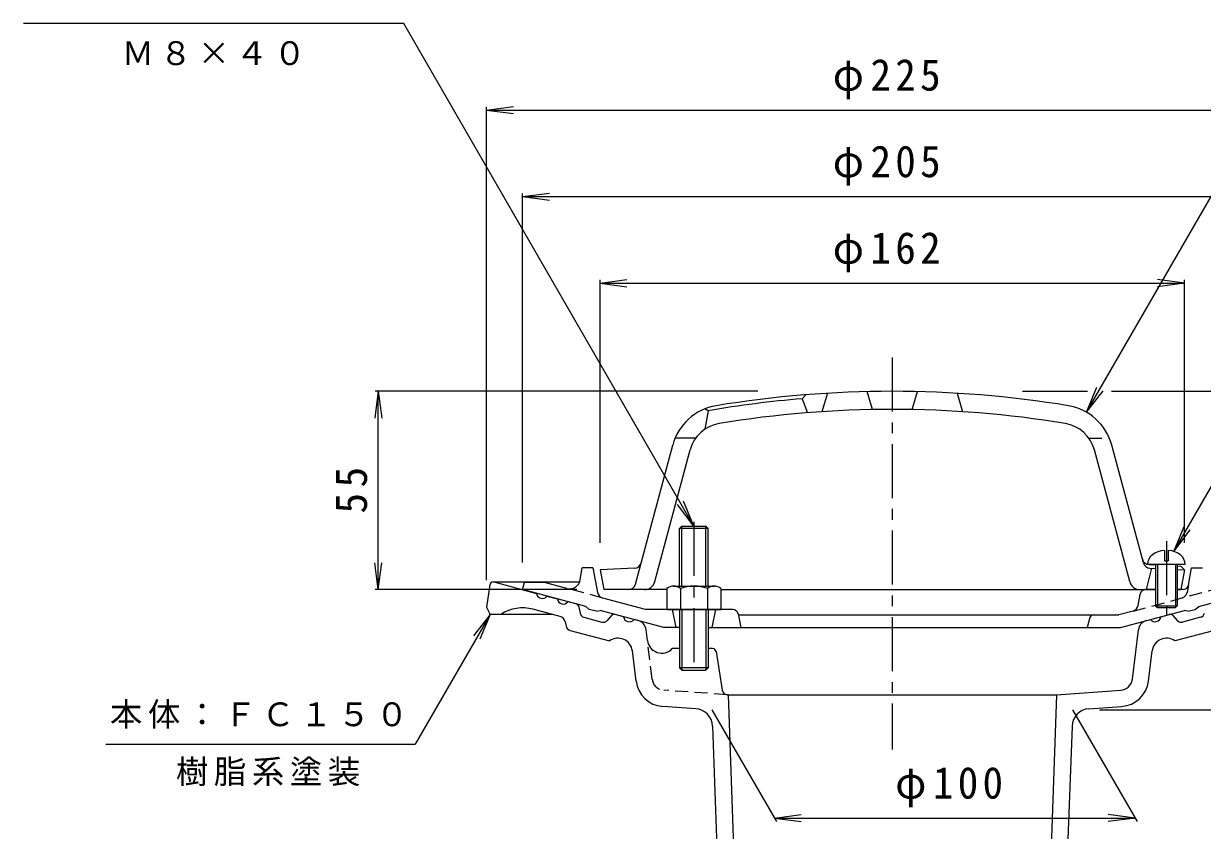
# Model space of a CAD drawing. Units: millimetres, scale not verified. Extents: x -279 to 221, y -346 to 360.
# Drawn here: x -279 to 47.8, y -55.5 to 168.3 of the extents above; entities that cross this region are included whole.
import ezdxf

# ---------------------------------------------------------------- set-up
doc = ezdxf.new("R2010")
doc.units = ezdxf.units.MM
doc.header["$LTSCALE"] = 3
doc.linetypes.add('CHAIN1', pattern=[8, 5, -1, 1, -1])
doc.linetypes.add('DASHED1', pattern=[1.8, 1.2, -0.6])
for name, color, linetype, lineweight in [('0-0_通り芯', 3, 'Continuous', 9), ('0-1_躯体', 2, 'Continuous', 9), ('0-2_仕上', 6, 'Continuous', 9), ('0-4_その他', 7, 'Continuous', 9), ('0-5_寸法', 7, 'Continuous', 9)]:
    doc.layers.add(name, color=color, linetype=linetype, lineweight=lineweight)
doc.styles.add('ＭＳ ゴシック', font='')
doc.styles.get('ＭＳ ゴシック').set_extended_font_data('MS Gothic')

msp = doc.modelspace()

# ---------------------------------------------------------------- linework, layer by layer
at = {"layer": '0-0_通り芯', "linetype": 'CHAIN1'}
msp.add_line((-38.177, 75.683), (-38.177, -33.075), dxfattribs=at)
at = {"layer": '0-0_通り芯'}
for p, q in [((-148.809, 13.447), (-124.841, 13.447)), ((-148.676, 13.447), (-136.821, 10.271)), ((-149.799, 12.589), (-150.676, 6.447)), ((-133.923, 9.494), (-131.025, 8.718)), ((-125.827, 7.325), (-128.127, 7.941)), ((-125.106, 6.559), (-124.743, 4.787)), ((-150.676, 6.447), (-149.676, 4.447)), ((-132.475, 4.447), (-149.676, 4.447)), ((-130.275, 3.858), (-137.797, 5.874)), ((-123.662, 3.639), (-118.691, 2.307)), ((-115.98, 4.114), (-117.181, 2.761)), ((-112.673, 3.8), (-114.973, 4.417)), ((36.32, 3.8), (38.621, 4.417)), ((39.627, 4.114), (40.828, 2.761)), ((47.309, 3.639), (42.338, 2.307)), ((-128.833, 2.327), (-128.594, 1.16)), ((-127.513, 0.012), (-116.546, -2.927)), ((-108.631, 2.717), (-109.775, 3.024)), ((-106.063, -2.803), (-106.43, 0.185)), ((28.391, -13.544), (30.077, 0.185)), ((32.278, 2.717), (33.422, 3.024)), ((51.16, 0.012), (40.193, -2.927)), ((-109.211, -14.092), (-110.243, -5.689)), ((-97.176, -5.053), (-99.176, -5.053)), ((-88.031, -5.053), (-89.176, -5.053)), ((-87.043, -5.897), (-85.362, -16.572)), ((32.858, -14.092), (33.89, -5.689)), ((-83.676, -17.856), (-83.985, -17.835)), ((-83.676, -17.856), (-78.286, -172.257)), ((-83.676, -17.856), (7.324, -17.856)), ((7.324, -17.856), (1.934, -172.257)), ((7.324, -17.856), (25.162, -16.609)), ((-92.663, -21.739), (-101.828, -21.098)), ((16.31, -21.739), (25.476, -21.098)), ((-88.015, -26.548), (-82.786, -172.257)), ((11.662, -26.548), (6.434, -172.257))]:
    msp.add_line(p, q, dxfattribs=at)
at = {"layer": '0-0_通り芯', "linetype": 'DASHED1'}
for p, q in [((-104.744, -13.544), (-106.063, -2.803)), ((-83.985, -17.835), (-101.515, -16.609))]:
    msp.add_line(p, q, dxfattribs=at)
at = {"layer": '0-0_通り芯'}
for centre, radius, start, end in [((-148.809, 12.447), 1, 90, 171.8707), ((-135.21, 10.486), 1.625, 187.61929, 322.3797), ((-129.415, 8.933), 1.625, 187.62059, 322.37891), ((-126.085, 6.359), 1, 11.56642, 75.00078), ((-140.645, -4.752), 11, 74.99866, 123.25316), ((-130.792, 1.926), 2, 11.56561, 74.99841), ((-123.273, 5.088), 1.5, 191.5649, 254.99991), ((-115.232, 3.451), 1, 75.00023, 138.43498), ((-111.062, 4.016), 1.625, 187.62059, 322.38074), ((34.709, 4.016), 1.625, 217.61926, 352.37941), ((38.879, 3.451), 1, 41.56502, 104.99977), ((46.92, 5.088), 1.5, 285.00009, 348.4351), ((-127.125, 1.461), 1.5, 191.56418, 254.99976), ((-118.303, 3.756), 1.5, 254.99991, 318.43558), ((-109.407, -0.181), 3, 6.99973, 75.00041), ((33.055, -0.181), 3, 104.99959, 173.00027), ((41.95, 3.756), 1.5, 221.56442, 285.00009), ((-114.213, -6.176), 4, 6.99878, 125.67566), ((-102.093, -2.315), 4, 186.99948, 316.81119), ((37.86, -6.176), 4, 54.32434, 173.00122), ((-88.031, -6.053), 1, 8.95035, 90), ((-101.27, -13.118), 8, 186.99913, 266.00005), ((24.918, -13.118), 3.5, 273.99995, 353.00087), ((24.918, -13.118), 8, 273.99995, 353.00087), ((-83.88, -16.339), 1.5, 188.9502, 266.00055), ((-93.012, -26.727), 5, 2.05519, 86.00026), ((16.659, -26.727), 5, 93.99974, 177.94481)]:
    msp.add_arc(centre, radius, start, end, dxfattribs=at)
at = {"layer": '0-0_通り芯', "linetype": 'DASHED1'}
msp.add_arc((-101.27, -13.118), 3.5, 186.99913, 266.00005, dxfattribs=at)
at = {"layer": '0-1_躯体', "color": 4, "linetype": 'CHAIN1'}
msp.add_line((-93.176, 30.147), (-93.176, -11.586), dxfattribs=at)
at = {"layer": '0-1_躯体', "color": 4}
for p, q in [((-97.176, 12.304), (-97.176, 28.271)), ((-96.5, 12.304), (-96.5, 28.947)), ((-89.853, 12.304), (-89.853, 28.947)), ((-89.176, 12.304), (-89.176, 28.271)), ((-100.676, 11.582), (-100.676, 5.804)), ((-98.8, 12.304), (-87.553, 12.304)), ((-96.924, 11.582), (-96.924, 5.804)), ((-89.429, 11.582), (-89.429, 5.804)), ((-85.676, 11.582), (-85.676, 5.804)), ((-100.676, 5.804), (-85.676, 5.804)), ((-97.176, 5.804), (-97.176, -10.376)), ((-96.5, 5.804), (-96.5, -11.053)), ((-89.853, 5.804), (-89.853, -11.053)), ((-89.176, 5.804), (-89.176, -10.376))]:
    msp.add_line(p, q, dxfattribs=at)
at = {"layer": '0-1_躯体'}
for p, q in [((-124.669, 14.084), (-124.176, 17.304)), ((-121.176, 17.304), (-124.176, 17.304)), ((-121.176, 17.304), (-119.908, 10.538)), ((43.928, 12.527), (44.824, 17.304)), ((44.824, 17.304), (47.824, 17.304)), ((-140.676, 11.304), (-140.176, 13.304)), ((-134.617, 13.304), (-140.176, 13.304)), ((-128.411, 11.641), (-134.617, 13.304)), ((30.046, 6.935), (30.603, 10.066)), ((34.824, 11.304), (32.08, 11.304)), ((42.454, 11.304), (40.824, 11.304)), ((-106.627, 5.804), (-118.46, 8.974)), ((-120.176, 5.293), (-119.176, 5.543)), ((-101.49, 0.804), (-119.176, 5.543)), ((-82.406, 5.804), (-106.627, 5.804)), ((-99.176, 5.804), (-98.176, 0.804)), ((-87.176, 5.804), (-88.176, 0.804)), ((-80.935, 4.598), (-80.176, 0.804)), ((-80.876, 4.304), (24.676, 4.304)), ((16.616, 3.578), (15.824, 0.804)), ((28.595, 5.354), (24.676, 4.304)), ((25.137, 0.804), (42.823, 5.543)), ((43.824, 5.293), (42.823, 5.543)), ((43.824, 5.293), (45.824, 5.829)), ((-97.176, 0.804), (-101.49, 0.804)), ((-89.176, 0.804), (25.137, 0.804))]:
    msp.add_line(p, q, dxfattribs=at)
at = {"layer": '0-1_躯体', "linetype": 'DASHED1'}
for p, q in [((-118.46, 8.974), (-128.411, 11.641)), ((28.595, 5.354), (52.059, 11.641)), ((43.928, 12.527), (43.556, 10.538))]:
    msp.add_line(p, q, dxfattribs=at)
at = {"layer": '0-1_躯体', "color": 4}
for points in [[(-89.176, 28.271), (-97.176, 28.271), (-96.5, 28.947), (-89.853, 28.947)], [(-89.176, -10.376), (-97.176, -10.376), (-96.5, -11.053), (-89.853, -11.053)]]:
    msp.add_lwpolyline(points, close=True, dxfattribs=at)
at = {"layer": '0-1_躯体'}
for points in [[(-120.176, 5.293), (-122.176, 5.829), (-123.176, 6.615), (-140.676, 11.304)], [(45.824, 5.829), (46.824, 6.615), (64.324, 11.304)]]:
    msp.add_lwpolyline(points, dxfattribs=at)
for centre, radius, start, end in [((-127.635, 14.538), 3, 254.99973, 351.29286), ((-117.943, 10.906), 2, 190.61488, 255.0005), ((32.08, 9.804), 1.5, 90, 169.91187), ((42.454, 12.804), 1.5, 270, 349.38435), ((28.077, 7.286), 2, 284.9995, 349.91257), ((-82.406, 4.304), 1.5, 11.31021, 90), ((17.578, 3.304), 1, 90, 164.05402)]:
    msp.add_arc(centre, radius, start, end, dxfattribs=at)
at = {"layer": '0-1_躯体', "color": 4}
for centre, radius, start, end in [((-98.8, 9.503), 2.8, 47.92557, 132.07463), ((-93.176, 2.214), 10.089, 68.19786, 111.80214), ((-87.553, 9.503), 2.8, 47.92572, 132.07428)]:
    msp.add_arc(centre, radius, start, end, dxfattribs=at)
at = {"layer": '0-1_躯体', "linetype": 'DASHED1'}
msp.add_arc((41.59, 10.906), 2, 284.9995, 349.38512, dxfattribs=at)
at = {"layer": '0-2_仕上'}
for p, q in [((-56.176, 65.763), (-57.676, 60.659)), ((-43.676, 61.252), (-45.176, 66.222)), ((-32.676, 61.252), (-31.176, 66.222)), ((-20.176, 65.763), (-18.676, 60.659)), ((-63.176, 64.257), (-62.176, 65.342)), ((-63.176, 64.257), (-61.676, 60.366)), ((-89.176, 60.922), (-90.176, 61.412)), ((-89.176, 60.922), (-90.176, 55.775)), ((-92.702, 53.304), (-98.389, 53.304)), ((-109.387, 12.786), (-99.044, 51.387)), ((-104.012, 13.527), (-94.214, 50.093)), ((27.659, 13.527), (17.861, 50.093)), ((31.445, 18.718), (22.691, 51.387)), ((37.324, 22.202), (37.324, 19.32)), ((38.324, 22.202), (38.324, 19.32)), ((-109.639, 17.237), (-119.176, 16.804)), ((-119.176, 16.804), (-118.176, 11.304)), ((32.323, 11.304), (33.824, 17.213)), ((32.574, 18.32), (43.074, 18.32)), ((33.014, 18.251), (34.824, 18.168)), ((33.286, 17.237), (34.824, 17.167)), ((34.824, 18.32), (34.824, 6.82)), ((35.324, 18.32), (35.324, 6.32)), ((37.324, 19.32), (38.324, 19.32)), ((40.324, 18.32), (40.324, 6.32)), ((40.824, 18.32), (40.824, 6.82)), ((40.824, 17.896), (41.824, 17.85)), ((40.824, 16.895), (42.824, 16.804)), ((41.824, 17.85), (42.824, 16.804)), ((42.824, 16.804), (41.824, 11.304)), ((-100.676, 11.304), (-118.176, 11.304)), ((-85.676, 11.304), (34.824, 11.304)), ((40.824, 11.304), (41.824, 11.304)), ((34.824, 6.82), (40.824, 6.82)), ((34.824, 6.82), (35.324, 6.32)), ((40.824, 6.82), (40.324, 6.32)), ((35.324, 6.32), (40.324, 6.32))]:
    msp.add_line(p, q, dxfattribs=at)
at = {"layer": '0-2_仕上', "linetype": 'DASHED1'}
msp.add_line((16.349, 53.304), (22.036, 53.304), dxfattribs=at)
at = {"layer": '0-2_仕上', "linetype": 'CHAIN1'}
msp.add_line((37.824, 24.787), (37.824, 4.408), dxfattribs=at)
at = {"layer": '0-2_仕上'}
for centre, radius, start, end in [((-38.176, -233.696), 300, 80.63452, 99.36548), ((-84.555, 47.505), 15, 99.36546, 164.99997), ((-38.176, -233.696), 299, 94.79622, 99.82088), ((8.202, 47.505), 15, 15.00003, 80.63454), ((-38.176, -233.696), 295, 80.63451, 99.36549), ((-84.555, 47.505), 10, 99.36548, 165.00003), ((8.202, 47.505), 10, 14.99997, 80.63452), ((33.105, 20.249), 2, 195.00081, 267.3983), ((-109.729, 19.235), 2, 272.6017, 345.00023), ((33.377, 19.235), 2, 194.99977, 267.3983), ((-106.91, 14.304), 3, 270, 345.00027), ((30.557, 14.304), 3, 194.99973, 270), ((-111.319, 13.304), 2, 270, 344.99998)]:
    msp.add_arc(centre, radius, start, end, dxfattribs=at)
for start_param, end_param in [(1.6661844, 3.1415927), (6.2831853, 7.7585936)]:
    msp.add_ellipse((37.824, 18.32), major_axis=(5.25, 0), ratio=0.7428, start_param=start_param, end_param=end_param, dxfattribs=at)
at = {"layer": '0-4_その他'}
for p, q in [((-150.676, 144.304), (-143.241, 145.283)), ((-150.676, 13.947), (-150.676, 145.204)), ((-150.676, 144.304), (74.323, 144.304)), ((-150.676, 144.304), (-143.241, 143.325)), ((-140.676, 120.304), (-133.241, 121.283)), ((-140.676, 18.804), (-140.676, 121.204)), ((-140.676, 120.304), (64.324, 120.304)), ((-140.676, 120.304), (-133.241, 119.325)), ((-119.176, 96.304), (-111.741, 97.283)), ((-119.176, 24.304), (-119.176, 97.204)), ((-119.176, 96.304), (42.824, 96.304)), ((-119.176, 96.304), (-111.741, 95.325)), ((42.824, 96.304), (35.388, 97.283)), ((42.824, 96.304), (35.388, 95.325)), ((42.824, 24.304), (42.824, 97.204)), ((-180.676, 66.304), (-181.655, 58.868)), ((-75.473, 66.304), (-181.576, 66.304)), ((-180.676, 11.304), (-180.676, 66.304)), ((-180.676, 66.304), (-179.697, 58.868)), ((-2.105, 66.304), (15.983, 66.304)), ((22.644, 66.304), (105.223, 66.304)), ((-180.676, 11.304), (-181.655, 18.74)), ((-180.676, 11.304), (-179.697, 18.74)), ((-125.676, 11.304), (-181.576, 11.304)), ((-88.176, -22.053), (-70.291, -53.032)), ((11.824, -22.053), (29.709, -53.032)), ((19.324, -22.053), (105.223, -22.053)), ((-70.856, -52.053), (-63.42, -51.074)), ((-70.856, -52.053), (-63.42, -53.032)), ((29.144, -52.053), (21.708, -51.074))]:
    msp.add_line(p, q, dxfattribs=at)
msp.add_lwpolyline([(-70.856, -52.053), (29.144, -52.053), (21.708, -53.032)], dxfattribs=at)
at = {"layer": '0-5_寸法'}
for p, q in [((-173.634, 168.304), (-279.037, 168.304)), ((-93.176, 28.947), (-173.634, 168.304)), ((39.893, 21.904), (103.632, 132.304)), ((15.702, 60.495), (18.572, 67.424)), ((15.702, 60.495), (20.268, 66.445)), ((-93.176, 28.947), (-97.742, 34.897)), ((-93.176, 28.947), (-96.047, 35.876)), ((39.893, 21.904), (42.763, 28.833)), ((39.893, 21.904), (44.459, 27.855)), ((-149.676, 4.447), (-170.461, -31.553)), ((-149.676, 4.447), (-154.242, -1.503)), ((-149.676, 4.447), (-152.547, -2.482)), ((-256.267, -31.553), (-170.461, -31.553))]:
    msp.add_line(p, q, dxfattribs=at)
msp.add_lwpolyline([(15.702, 60.495), (77.945, 168.304), (204.06, 168.304)], dxfattribs=at)

# ---------------------------------------------------------------- texts
at = {"layer": '0-4_その他', "color": 2, "char_height": 8.798, "attachment_point": 7, "style": 'ＭＳ ゴシック'}
for s, insert in [('\\T1.21;\\W0.95;φ225', (-54.676, 147.304)), ('\\T1.21;\\W0.95;φ205', (-54.676, 123.304)), ('\\T1.21;\\W0.95;φ162', (-54.676, 99.304)), ('\\T1.21;\\W0.95;φ100', (-37.356, -49.053))]:
    msp.add_mtext(s, dxfattribs=dict(at, insert=insert))
at = {"layer": '0-4_その他', "color": 2, "insert": (-183.676, 32.429), "char_height": 8.798, "attachment_point": 7, "rotation": 90, "style": 'ＭＳ ゴシック'}
msp.add_mtext('\\T1.27;\\W0.95;55', dxfattribs=at)
at = {"layer": '0-5_寸法', "char_height": 6.598, "attachment_point": 7, "style": 'ＭＳ ゴシック'}
for s, insert in [('\\T1.17;Ｍ８×４０', (-251.836, 156.695)), ('\\T1.17;本体：ＦＣ１５０', (-255.088, -27.295)), ('\\T1.17;樹脂系塗装', (-236.803, -43.221))]:
    msp.add_mtext(s, dxfattribs=dict(at, insert=insert))

doc.saveas('drawing.dxf')
